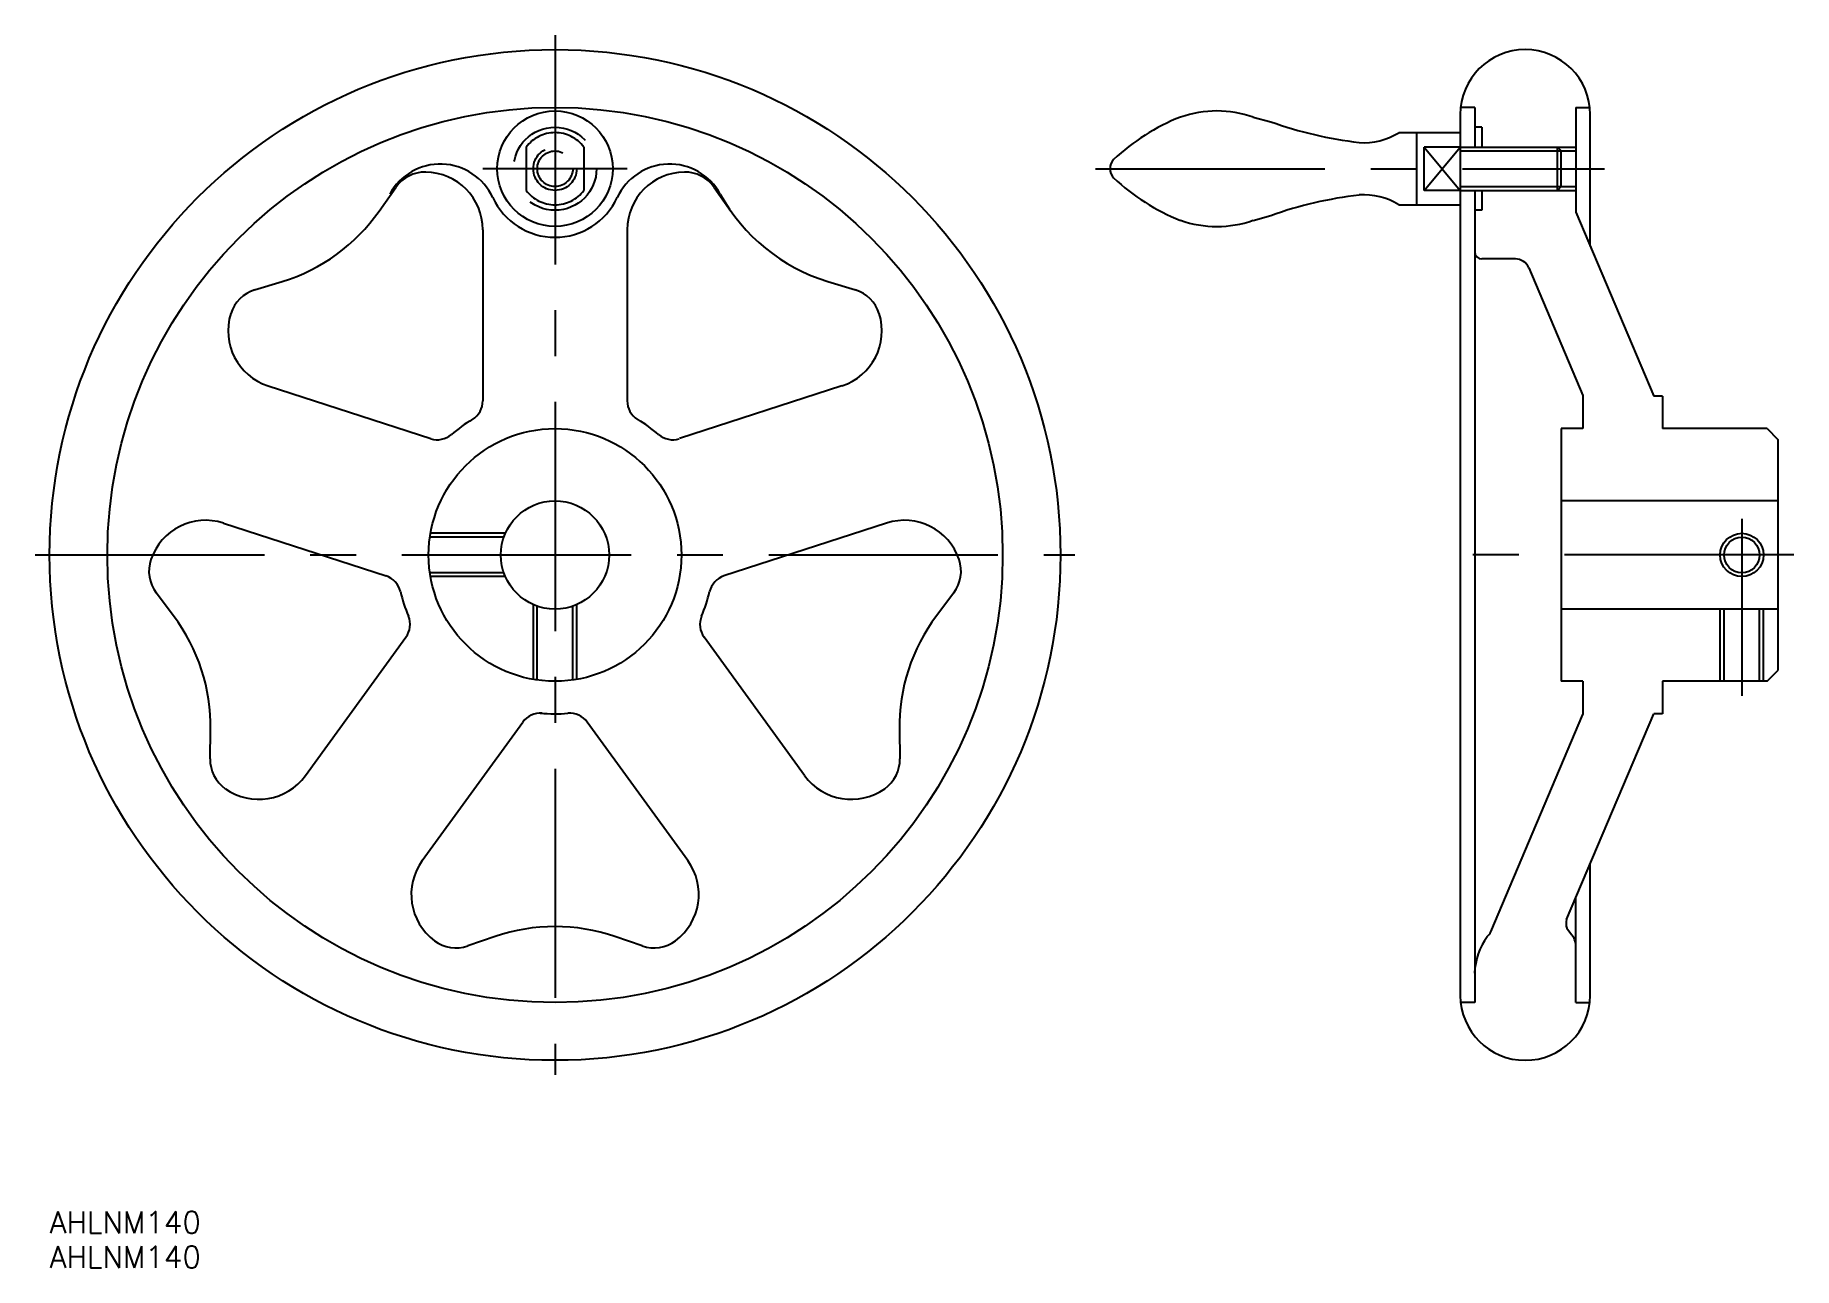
# Model space of a CAD drawing. Extents: x -72 to 172, y -99 to 72.
import ezdxf

# ---------------------------------------------------------------- set-up
doc = ezdxf.new("R2010")
doc.units = 0
doc.linetypes.add('CENTER', pattern=[50.8, 31.75, -6.35, 6.35, -6.35])
doc.linetypes.add('DASHED', pattern=[19.05, 12.7, -6.35])
doc.layers.get('0').update_dxf_attribs({"linetype": 'CONTINUOUS'})
doc.layers.add('CENTER', color=1, linetype='CENTER')
doc.styles.get("Standard").update_dxf_attribs({"font": 'txt.shx', "height": 3, "bigfont": 'bigfont.shx'})

# ---------------------------------------------------------------- blocks, each defined once
blk = doc.blocks.new('*U2')
at = {"color": 7, "linetype": 'CONTINUOUS'}
blk.add_text('AHLNM140', height=3, dxfattribs=at).set_placement((-70, -93.94))
blk = doc.blocks.new('*U3')
at = {"color": 7, "linetype": 'CONTINUOUS'}
blk.add_text('AHLNM140', height=3, dxfattribs=at).set_placement((-70, -98.74))

msp = doc.modelspace()

# ---------------------------------------------------------------- linework, layer by layer
at = {"color": 7, "linetype": 'CONTINUOUS'}
for p, q in [((125.38, 61), (125.38, -61)), ((127.38, 62), (125.43, 62)), ((127.38, 62), (127.38, 56.5)), ((141.38, 62), (141.38, 47.47)), ((141.38, 62), (143.32, 62)), ((143.38, 42.76), (143.38, 61)), ((96.69, 60.65), (99.13, 60)), ((116.88, 58.5), (125.38, 58.5)), ((119.38, 48.5), (119.38, 58.5)), ((128.38, 59.25), (127.38, 59.25)), ((128.38, 59.25), (128.38, 56.5)), ((125.38, 56.5), (138.84, 56.5)), ((138.84, 50.5), (138.84, 56.5)), ((139.38, 55.96), (138.84, 56.5)), ((139.38, 51.04), (139.38, 55.96)), ((139.38, 55.96), (141.38, 55.96)), ((-24.36, 47.63), (-22.06, 50.91)), ((22.06, 50.91), (24.36, 47.63)), ((125.38, 50.5), (138.84, 50.5)), ((127.38, 50.5), (127.38, -62)), ((128.38, 50.5), (128.38, 47.75)), ((139.38, 51.04), (138.84, 50.5)), ((139.38, 51.04), (141.38, 51.04)), ((96.69, 46.35), (99.13, 47)), ((116.88, 48.5), (125.38, 48.5)), ((128.38, 47.75), (127.38, 47.75)), ((141.38, 47.47), (152.19, 22)), ((-10, 45.04), (-10, 21.35)), ((10, 45.04), (10, 21.35)), ((133.02, 41), (128.38, 41)), ((134.86, 39.78), (142.38, 22.08)), ((-41.6, 36.71), (-37.77, 37.88)), ((37.77, 37.88), (41.6, 36.71)), ((-39.74, 23.43), (-17.22, 16.11)), ((39.74, 23.43), (17.22, 16.11)), ((142.38, 22.08), (142.38, 17.5)), ((153.38, 22), (152.19, 22)), ((153.38, 22), (153.38, 17.5)), ((139.38, 17.5), (139.38, -17.5)), ((142.38, 17.5), (139.38, 17.5)), ((167.88, 17.5), (153.38, 17.5)), ((167.88, 17.5), (169.38, 16)), ((169.38, 16), (169.38, -16)), ((169.38, 7.5), (139.38, 7.5)), ((-45.92, 4.41), (-23.4, -2.91)), ((45.92, 4.41), (23.4, -2.91)), ((-52.83, -8.45), (-55.23, -5.25)), ((55.23, -5.25), (52.83, -8.45)), ((169.38, -7.5), (139.38, -7.5)), ((161.92, -17.5), (161.92, -7.5)), ((166.84, -17.5), (166.84, -7.5)), ((-34.56, -30.56), (-20.64, -11.4)), ((34.56, -30.56), (20.64, -11.4)), ((167.88, -17.5), (169.38, -16)), ((142.38, -17.5), (139.38, -17.5)), ((142.38, -17.5), (142.38, -22.08)), ((167.88, -17.5), (153.38, -17.5)), ((153.38, -17.5), (153.38, -22)), ((-47.77, -28.22), (-47.7, -24.22)), ((-18.38, -42.31), (-4.46, -23.15)), ((18.38, -42.31), (4.46, -23.15)), ((47.7, -24.22), (47.77, -28.22)), ((129.6, -52.18), (142.38, -22.08)), ((140.09, -50.49), (152.19, -22)), ((153.38, -22), (152.19, -22)), ((143.38, -61), (143.38, -42.76)), ((141.38, -62), (141.38, -47.47)), ((-8.29, -52.85), (-12.07, -54.15)), ((12.07, -54.15), (8.29, -52.85)), ((140.13, -51.69), (140.77, -52.56)), ((127.38, -62), (125.43, -62)), ((141.38, -62), (143.32, -62))]:
    msp.add_line(p, q, dxfattribs=at)
at = {"color": 3, "linetype": 'DASHED'}
for p, q in [((-4, 56.5), (-4, 50.5)), ((4, 56.5), (4, 50.5)), ((120.38, 50.5), (120.38, 56.5)), ((120.38, 50.5), (125.38, 56.5)), ((120.38, 56.5), (125.38, 50.5)), ((125.38, 56.5), (120.38, 56.5)), ((125.38, 50.5), (120.38, 50.5)), ((-7.09, 2.46), (-17.33, 2.46)), ((-6.87, 3), (-17.24, 3)), ((-7.09, -2.46), (-17.33, -2.46)), ((-6.87, -3), (-17.24, -3)), ((-3, -17.24), (-3, -6.87)), ((-2.46, -17.33), (-2.46, -7.09)), ((2.46, -17.33), (2.46, -7.09)), ((3, -17.24), (3, -6.87))]:
    msp.add_line(p, q, dxfattribs=at)
at = {"color": 3, "linetype": 'CONTINUOUS'}
for p, q in [((138.84, 56.5), (141.38, 56.5)), ((125.38, 55.96), (139.38, 55.96)), ((125.38, 51.04), (139.38, 51.04)), ((138.84, 50.5), (141.38, 50.5)), ((161.38, -17.5), (161.38, -7.5)), ((167.38, -17.5), (167.38, -7.5))]:
    msp.add_line(p, q, dxfattribs=at)
at = {"color": 7, "linetype": 'CONTINUOUS'}
for centre, radius in [((0, 0), 70), ((0, 0), 62), ((0, 53.5), 8), ((0, 0), 17.5), ((0, 0), 7.5), ((164.38, 0), 2.46)]:
    msp.add_circle(centre, radius, dxfattribs=at)
at = {"color": 3, "linetype": 'DASHED'}
for radius in [5.75, 3, 2.46]:
    msp.add_circle((0, 53.5), radius, dxfattribs=at)
at = {"color": 3, "linetype": 'CONTINUOUS'}
msp.add_circle((164.38, 0), 3, dxfattribs=at)
at = {"color": 7, "linetype": 'CONTINUOUS'}
for centre, radius, start, end in [((134.38, 61), 9, 0, 180), ((91.67, 46.28), 15.22, 70.719, 109.281), ((97.37, 33.54), 29.16, 111.5998, 133.2906), ((117.85, 112.6), 55.83, 250.4089, 263.3529), ((112.04, 66.26), 9.15, 265.853, 301.8973), ((-15.88, 46.14), 8, 24.8751, 151.2222), ((15.88, 46.14), 8, 28.7778, 155.1249), ((78.7, 53.5), 1.83, 136.3761, 223.6239), ((78.7, 53.5), 1.83, 136.3761, 223.6239), ((-17.97, 48.04), 5, 89.3759, 144.9745), ((-18, 45.04), 8, 0, 89.3759), ((18, 45.04), 8, 90.6241, 180), ((17.97, 48.04), 5, 35.0255, 90.6241), ((97.37, 73.46), 29.16, 226.7094, 248.4002), ((0, 53.5), 9.5, 204.8751, 335.1249), ((45.24, 62.27), 25.5, 208.7778, 252.9745), ((117.85, -5.6), 55.83, 96.6471, 109.5911), ((112.04, 40.74), 9.15, 58.1027, 94.147), ((-45.24, 62.27), 25.5, 287.0255, 324.9745), ((91.67, 60.72), 15.22, 250.719, 289.281), ((128.38, 42), 1, 180, 270), ((133.02, 39), 2, 23, 90), ((-40.13, 31.93), 5, 107.0255, 162.6241), ((40.13, 31.93), 5, 17.3759, 72.9745), ((-37.27, 31.04), 8, 162.6241, 252), ((37.27, 31.04), 8, 288, 17.3759), ((-13, 21.35), 3, 301.3323, 0), ((13, 21.35), 3, 180, 238.6677), ((0, 0), 22, 121.3323, 130.6677), ((0, 0), 22, 49.3323, 58.6677), ((-16.29, 18.96), 3, 252, 310.6677), ((16.29, 18.96), 3, 229.3323, 288), ((-48.39, -3.2), 8, 72, 161.3759), ((48.39, -3.2), 8, 18.6241, 108), ((-51.24, -2.24), 5, 161.3759, 216.9745), ((51.24, -2.24), 5, 323.0255, 18.6241), ((-24.33, -5.76), 3, 13.3323, 72), ((24.33, -5.76), 3, 108, 166.6677), ((0, 0), 22, 193.3323, 202.6677), ((0, 0), 22, 337.3323, 346.6677), ((-73.2, -23.78), 25.5, 359.0255, 36.9745), ((-23.07, -9.63), 3, 324, 22.6677), ((23.07, -9.63), 3, 157.3323, 216), ((73.2, -23.78), 25.5, 143.0255, 180.9745), ((-2.03, -24.92), 3, 85.3323, 144), ((0, 0), 22, 264.6968, 274.6677), ((2.03, -24.92), 3, 36, 94.6677), ((-42.77, -28.3), 5, 179.0255, 234.6241), ((42.77, -28.3), 5, 305.3759, 0.9745), ((-41.03, -25.85), 8, 234.6241, 324), ((41.03, -25.85), 8, 216, 305.3759), ((-11.91, -47.02), 8, 144, 233.3759), ((11.91, -47.02), 8, 306.6241, 36), ((142.16, -51.03), 2.13, 165.3564, 198.1341), ((-13.7, -49.42), 5, 233.3759, 288.9745), ((0, -76.97), 25.5, 71.0255, 108.9745), ((13.7, -49.42), 5, 251.0255, 306.6241), ((136.41, -58.21), 9.04, 143.7999, 178.1343), ((127.76, -51.4), 2, 312.8435, 337), ((139, -54.15), 2.38, 0.1085, 41.9517), ((134.38, -61), 9, 180, 360)]:
    msp.add_arc(centre, radius, start, end, dxfattribs=at)
at = {"color": 3, "linetype": 'DASHED'}
for start, end in [(36.8699, 143.1301), (216.8699, 323.1301)]:
    msp.add_arc((0, 53.5), 5, start, end, dxfattribs=at)
at = {"layer": 'CENTER', "color": 1, "linetype": 'CENTER'}
for p, q in [((0, 72), (0, -72)), ((10, 53.5), (-10, 53.5)), ((74.88, 53.5), (145.38, 53.5)), ((164.38, 5), (164.38, -19.5)), ((-72, 0), (72, 0)), ((171.58, 0), (123.38, 0))]:
    msp.add_line(p, q, dxfattribs=at)

# ---------------------------------------------------------------- block references
at = {"color": 7, "linetype": 'CONTINUOUS'}
for name in ['*U2', '*U3']:
    msp.add_blockref(name, (0, 0), dxfattribs=at)

doc.saveas('drawing.dxf')
